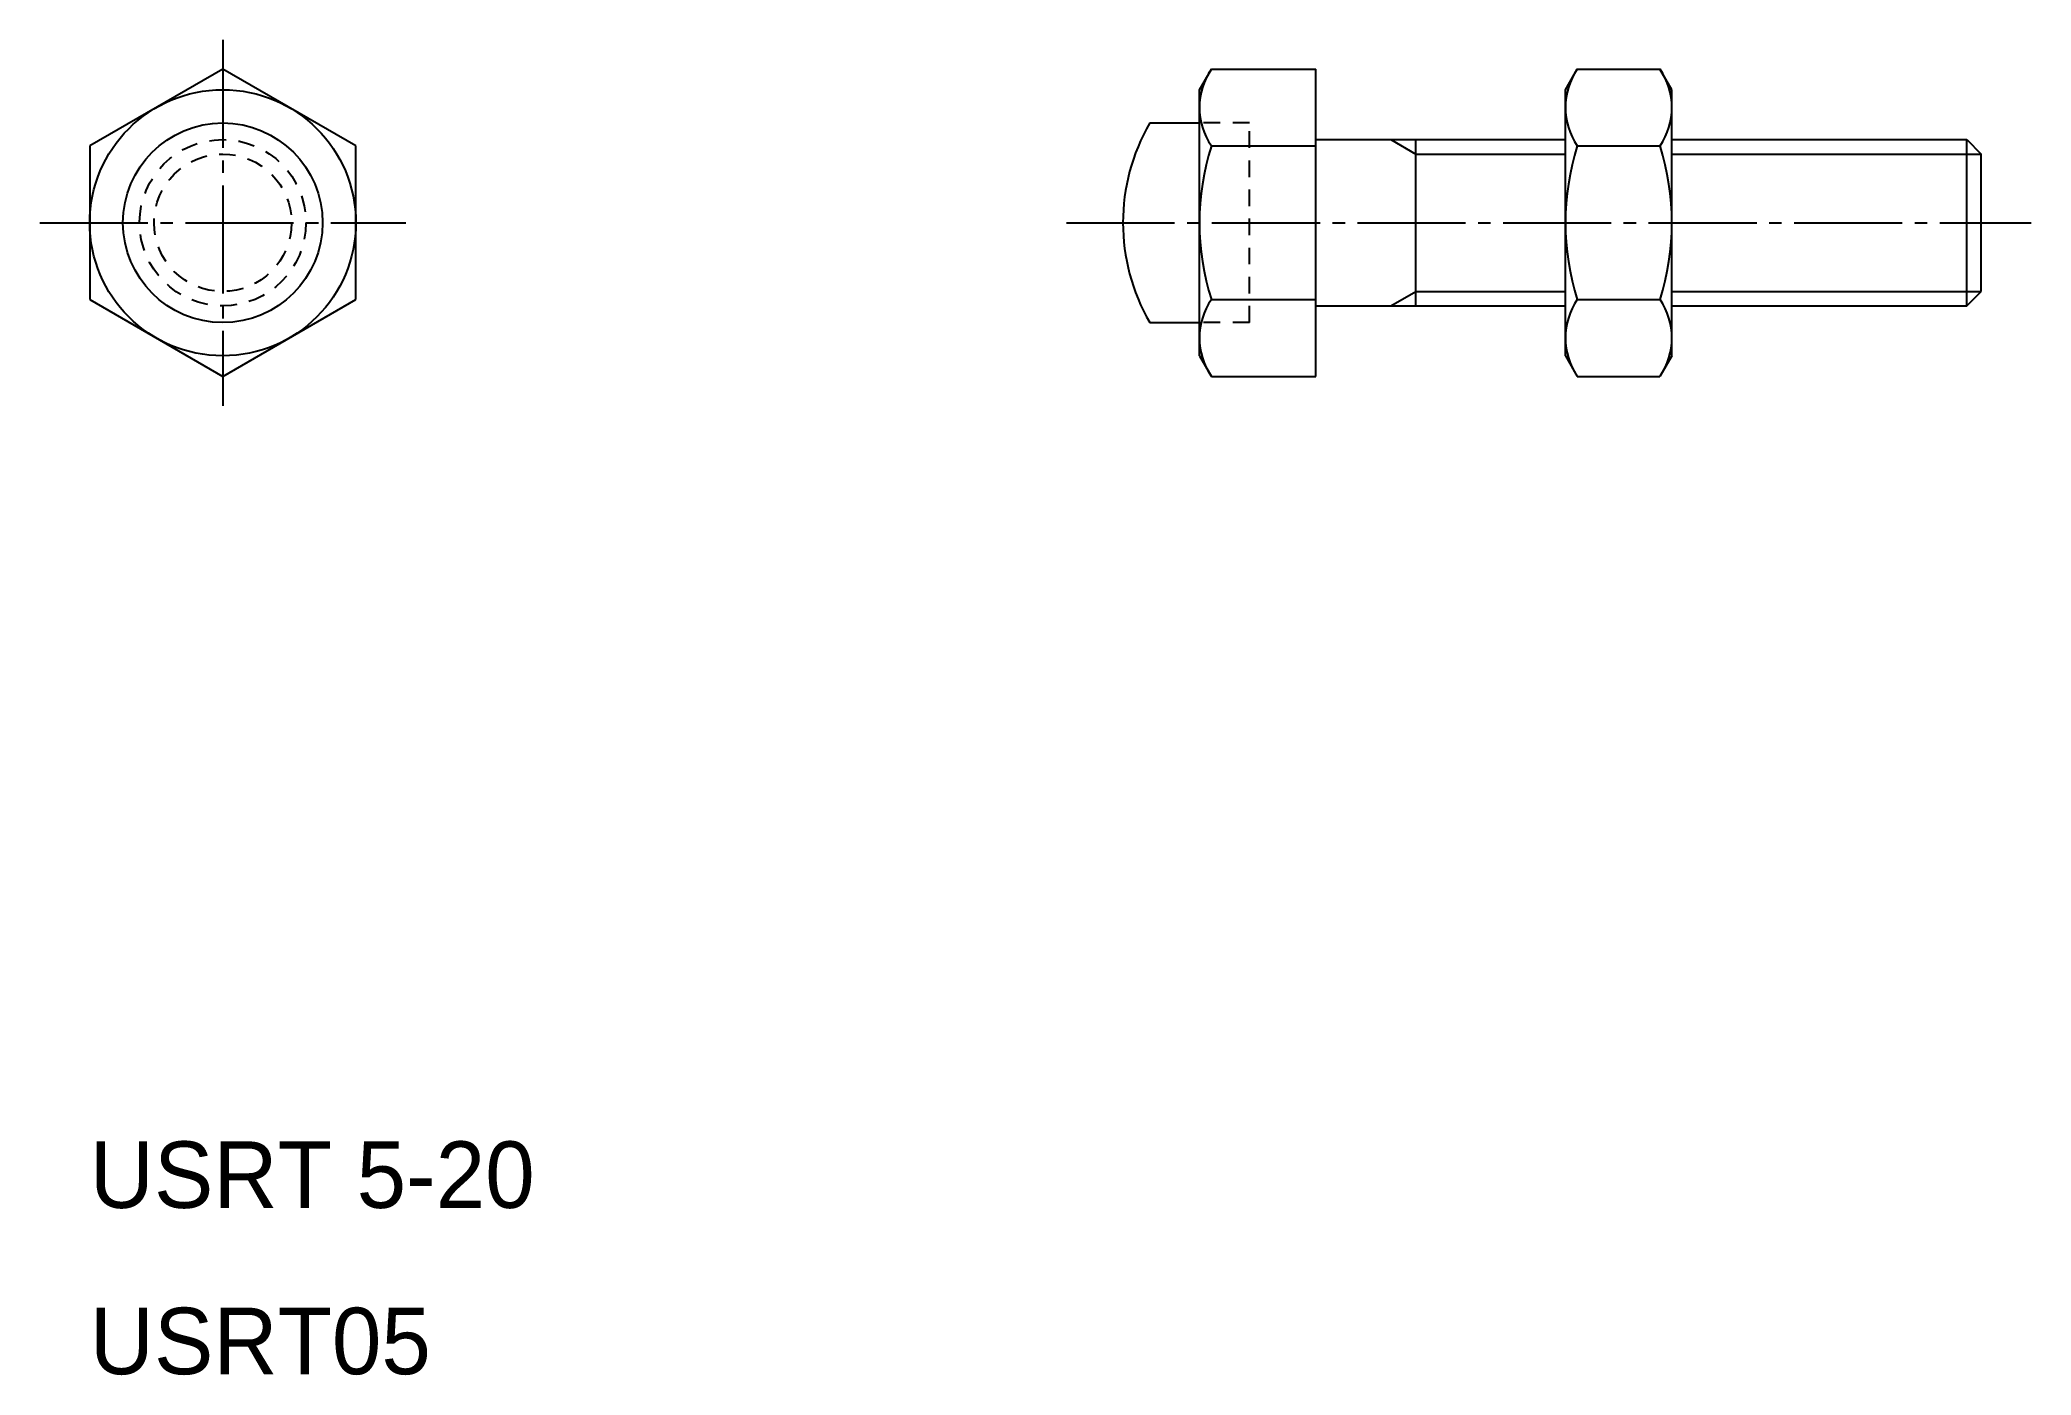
# Model space of a CAD drawing. Extents: x 32.1 to 92, y 17.5 to 57.7.
import ezdxf

# ---------------------------------------------------------------- set-up
doc = ezdxf.new("R2010")
doc.units = 0
doc.header["$LTSCALE"] = 0.25
doc.linetypes.add('CENTER', pattern=[17.5, 13, -1.5, 1.5, -1.5])
doc.linetypes.add('DASHED', pattern=[3.5, 2, -1.5])
doc.layers.get('0').update_dxf_attribs({"linetype": 'CONTINUOUS'})
doc.layers.add('CENTER', color=1, linetype='CENTER')

msp = doc.modelspace()

# ---------------------------------------------------------------- linework, layer by layer
at = {"color": 7, "linetype": 'CONTINUOUS'}
for p, q in [((37.625, 56.794), (33.625, 54.484)), ((41.625, 54.484), (37.625, 56.794)), ((66.984, 56.175), (67.342, 56.794)), ((67.342, 56.794), (70.484, 56.794)), ((70.484, 47.556), (70.484, 56.794)), ((77.984, 56.175), (78.342, 56.794)), ((78.342, 56.794), (80.827, 56.794)), ((81.184, 56.175), (80.827, 56.794)), ((66.984, 48.175), (66.984, 56.175)), ((77.984, 48.175), (77.984, 56.175)), ((81.184, 48.175), (81.184, 56.175)), ((65.488, 55.175), (66.984, 55.175)), ((33.625, 54.484), (33.625, 49.865)), ((41.625, 49.865), (41.625, 54.484)), ((67.342, 54.484), (70.484, 54.484)), ((70.484, 54.675), (77.984, 54.675)), ((73.484, 49.675), (73.484, 54.675)), ((78.342, 54.484), (80.827, 54.484)), ((81.184, 54.675), (90.051, 54.675)), ((90.051, 49.675), (90.051, 54.675)), ((90.051, 54.675), (90.484, 54.242)), ((90.484, 50.108), (90.484, 54.242)), ((33.625, 49.865), (37.625, 47.556)), ((37.625, 47.556), (41.625, 49.865)), ((67.342, 49.865), (70.484, 49.865)), ((78.342, 49.865), (80.827, 49.865)), ((78.963, 49.865), (78.963, 49.866)), ((90.051, 49.675), (90.484, 50.108)), ((65.488, 49.175), (66.984, 49.175)), ((70.484, 49.675), (77.984, 49.675)), ((81.184, 49.675), (90.051, 49.675)), ((66.984, 48.175), (67.342, 47.556)), ((77.984, 48.175), (78.342, 47.556)), ((81.184, 48.175), (80.827, 47.556)), ((67.342, 47.556), (70.484, 47.556)), ((78.342, 47.556), (80.827, 47.556))]:
    msp.add_line(p, q, dxfattribs=at)
at = {"color": 3, "linetype": 'DASHED'}
for p, q in [((68.484, 55.175), (66.984, 55.175)), ((68.484, 49.175), (68.484, 55.175)), ((68.484, 49.175), (66.984, 49.175))]:
    msp.add_line(p, q, dxfattribs=at)
at = {"color": 3, "linetype": 'CONTINUOUS'}
for p, q in [((72.734, 54.675), (73.484, 54.242)), ((73.484, 54.242), (77.984, 54.242)), ((81.184, 54.242), (90.484, 54.242)), ((72.734, 49.675), (73.484, 50.108)), ((73.484, 50.108), (77.984, 50.108)), ((81.184, 50.108), (90.484, 50.108))]:
    msp.add_line(p, q, dxfattribs=at)
msp.add_line((79.584, 49.865), (79.585, 49.865))
at = {"color": 7, "linetype": 'CONTINUOUS'}
for radius in [4, 3]:
    msp.add_circle((37.625, 52.175), radius, dxfattribs=at)
at = {"color": 3, "linetype": 'DASHED'}
for radius in [2.5, 2.067]:
    msp.add_circle((37.625, 52.175), radius, dxfattribs=at)
at = {"color": 7, "linetype": 'CONTINUOUS'}
for centre, radius, start, end in [((69.029, 55.639), 2.045, 145.61583, 214.38417), ((80.029, 55.639), 2.045, 145.61578, 214.38422), ((79.14, 55.639), 2.045, 325.61578, 34.38422), ((70.684, 52.175), 6, 150, 210), ((74.627, 52.175), 7.643, 162.41209, 197.58791), ((85.627, 52.175), 7.643, 162.41206, 197.58794), ((73.542, 52.175), 7.643, 342.41206, 17.58794), ((69.029, 48.711), 2.045, 145.61583, 214.38417), ((80.029, 48.711), 2.045, 145.61578, 214.38422), ((79.14, 48.711), 2.045, 325.61578, 34.38422)]:
    msp.add_arc(centre, radius, start, end, dxfattribs=at)
at = {"layer": 'CENTER', "color": 1, "linetype": 'CENTER'}
for p, q in [((37.625, 57.675), (37.625, 46.675)), ((32.125, 52.175), (43.125, 52.175)), ((62.984, 52.175), (91.984, 52.175))]:
    msp.add_line(p, q, dxfattribs=at)

# ---------------------------------------------------------------- texts
at = {"color": 7, "linetype": 'CONTINUOUS'}
for s, p in [('USRT 5-20', (33.625, 22.556)), ('USRT05', (33.625, 17.556))]:
    msp.add_text(s, height=2, dxfattribs=at).set_placement(p)

doc.saveas('drawing.dxf')
